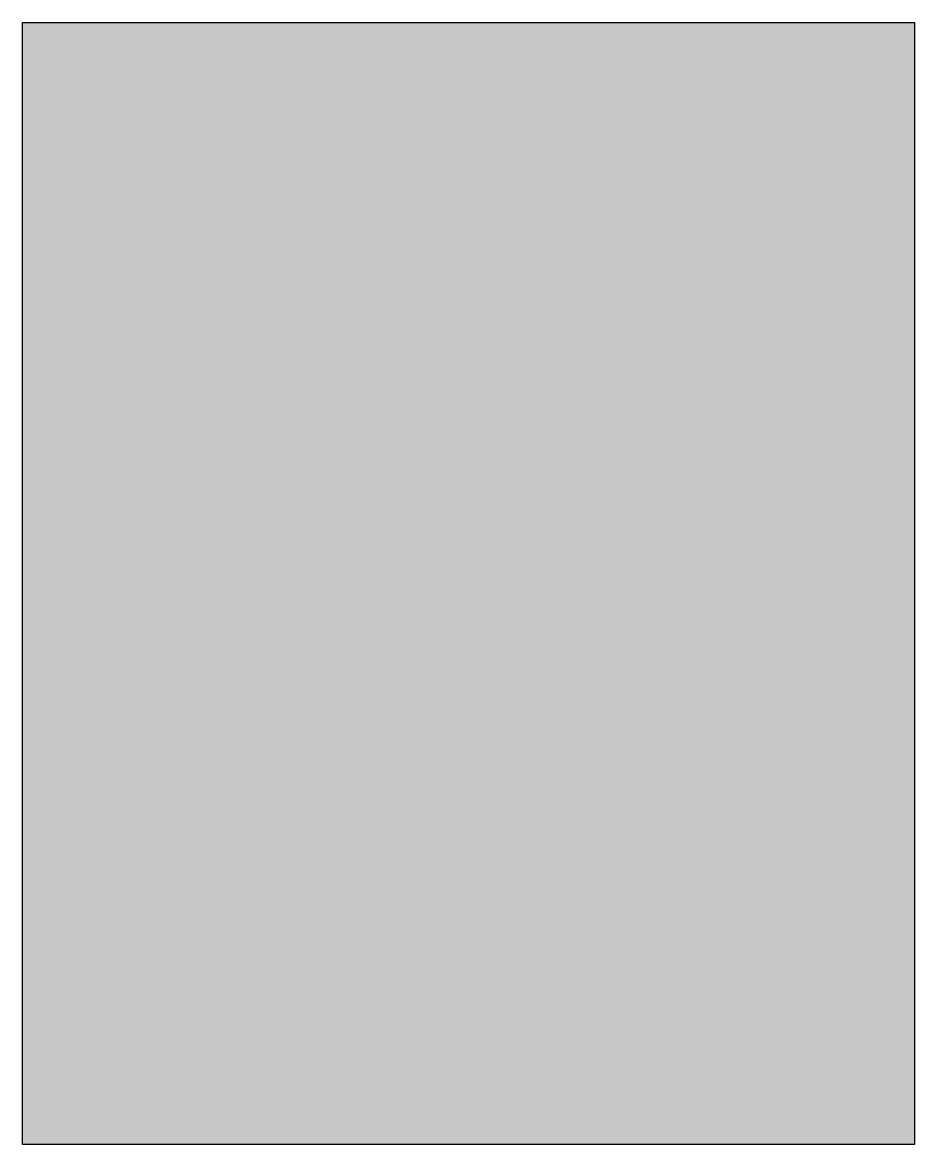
# Model space of a CAD drawing. Extents: x -0.0272 to 0.0272, y -0.0342 to 0.0342.
import ezdxf

# ---------------------------------------------------------------- set-up
doc = ezdxf.new("R2010")
doc.units = 0
doc.header["$MEASUREMENT"] = 0
doc.layers.add('FORM_INPUT', color=7, linetype='CONTINUOUS')

msp = doc.modelspace()

# ---------------------------------------------------------------- hatches: boundary and pattern name
at = {"layer": 'FORM_INPUT'}
msp.add_hatch(color=256, dxfattribs=at).paths.add_polyline_path([(-0.027159, 0.034167), (-0.027159, -0.034167), (0.027159, -0.034167), (0.027159, 0.034167)])

# ---------------------------------------------------------------- linework, layer by layer
msp.add_lwpolyline([(-0.027159, 0.034167), (0.027159, 0.034167), (0.027159, -0.034167), (-0.027159, -0.034167), (-0.027159, 0.034167)], dxfattribs=at)

doc.saveas('drawing.dxf')
